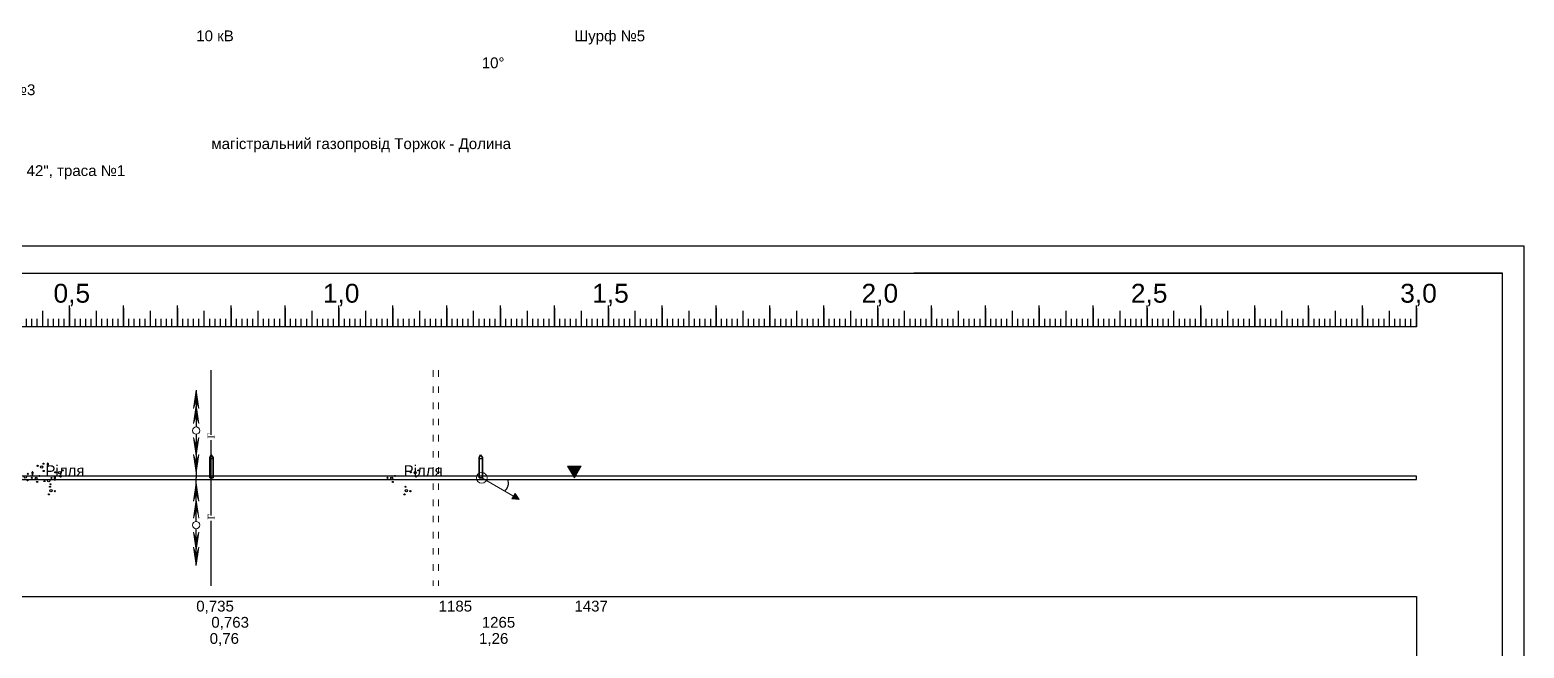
# Model space of a CAD drawing. Header units: millimetres. Extents: x -243 to 1784, y 0 to 1137.
# Drawn here: x 142.6 to 420, y 222.4 to 337.1 of the extents above; entities that cross this region are included whole.
import ezdxf

# ---------------------------------------------------------------- set-up
doc = ezdxf.new("R2010")
doc.units = ezdxf.units.MM
doc.linetypes.add('ACAD_ISO03W100', pattern=[30, 12, -18])
for name, color, linetype in [('ИсследТрД', 6, 'Continuous'), ('Макет', 7, 'Continuous'), ('Перешкоди', 7, 'Continuous'), ('Текст', 7, 'Continuous')]:
    doc.layers.add(name, color=color, linetype=linetype)
doc.styles.get("Standard").update_dxf_attribs({"font": 'arial.ttf'})

# ---------------------------------------------------------------- blocks, each defined once
blk = doc.blocks.new('pipe')
at = {"layer": 'ИсследТрД'}
blk.add_lwpolyline([(0, -0.3), (1, -0.3), (1, 0.3), (0, 0.3)], close=True, dxfattribs=at)
blk = doc.blocks.new('Заросли_непролазные')
at = {"lineweight": -2}
h = blk.add_hatch(color=256, dxfattribs=at)
h.set_gradient(color1=(5, 5, 5), color2=(0, 0, 0), one_color=1)
h.paths.add_polyline_path([(1.33, 0.74, 1), (1.12, 0.74, 1)])
h.paths.add_polyline_path([(-0.11, 0.01, 1), (0.1, 0.01, 1)])
h.paths.add_polyline_path([(1.26, -0.45, 1), (1.05, -0.45, 1)])
h = blk.add_hatch(color=256, dxfattribs=at)
h.set_gradient(color2=(0, 0, 0), one_color=1)
h.paths.add_polyline_path([(5, 2.69, 0.962298), (4.87, 2.69), (4.93, 2.04)])
h.paths.add_polyline_path([(2.08, 0.42), (2.15, 1.08, 0.962298), (2.02, 1.08)])
h.paths.add_polyline_path([(6.34, 0.16, 0.962298), (6.22, 0.16), (6.28, -0.49)])
h = blk.add_hatch(color=256, dxfattribs=at)
h.set_gradient(color1=(0, 0, 5), color2=(0, 0, 0), one_color=1)
h.paths.add_polyline_path([(4.26, 2.63, 1), (4.05, 2.63, 1)])
h.paths.add_polyline_path([(2.96, 2.23, 1), (3.17, 2.23, 1)])
h.paths.add_polyline_path([(4.29, 1.27, 1), (4.08, 1.27, 1)])
h = blk.add_hatch(color=256, dxfattribs=at)
h.set_gradient(color1=(5, 5, 5), color2=(0, 0, 0), one_color=1)
h.paths.add_polyline_path([(5.74, -0.01, 1), (5.53, -0.01, 1)])
h.paths.add_polyline_path([(4.23, -0.59, 1), (4.44, -0.59, 1)])
h.paths.add_polyline_path([(5.54, -1.19, 1), (5.33, -1.19, 1)])
for p, q in [((2.08, 0.42), (2.02, 1.08)), ((2.15, 1.08), (2.08, 0.42)), ((4.93, 2.04), (4.87, 2.69)), ((5, 2.69), (4.93, 2.04)), ((6.28, -0.49), (6.22, 0.16)), ((6.34, 0.16), (6.28, -0.49))]:
    blk.add_line(p, q, dxfattribs=at)
for centre, radius in [((-0.01, 0.01), 0.105), ((0.77, 0.17), 0.21), ((1.23, 0.74), 0.105), ((3.06, 2.23), 0.105), ((3.82, 2.01), 0.21), ((4.16, 2.63), 0.105), ((4.18, 1.27), 0.105), ((5.63, -0.01), 0.105), ((1.16, -0.45), 0.105), ((4.33, -0.59), 0.105), ((5.12, -0.52), 0.21), ((5.43, -1.19), 0.105)]:
    blk.add_circle(centre, radius, dxfattribs=at)
for centre in [(2.08, 1.08), (4.93, 2.69), (6.28, 0.16)]:
    blk.add_arc(centre, 0.0628, 2.2014, 177.7986, dxfattribs=at)
blk = doc.blocks.new('ЛЭП_10')
at = {"lineweight": 9}
for points in [[(0.5, 12.84), (0, 16.25), (-0.48, 12.85), (0, 14.42)], [(0.5, 10.07), (0, 13.47), (-0.48, 10.07), (0, 11.64)], [(0.5, 7.47), (0, 4.06), (-0.48, 7.46), (0, 5.9)], [(0.5, 4.34), (0, 0.94), (-0.48, 4.34), (0, 2.77)], [(0.5, 4.34), (0, 0.94), (-0.48, 4.34), (0, 2.77)], [(-0.5, -4.34), (0, -0.94), (0.48, -4.34), (0, -2.77)], [(-0.5, -4.34), (0, -0.94), (0.48, -4.34), (0, -2.77)], [(-0.5, -7.47), (0, -4.06), (0.48, -7.46), (0, -5.9)], [(-0.5, -10.07), (0, -13.47), (0.48, -10.07), (0, -11.64)], [(-0.5, -12.84), (0, -16.25), (0.48, -12.85), (0, -14.42)]]:
    blk.add_hatch(color=256, dxfattribs=at).paths.add_polyline_path(points)
for p, q in [((0, 16.25), (-0.48, 12.85)), ((-0.48, 12.85), (0, 14.42)), ((0.5, 12.84), (0, 16.25)), ((0, 14.42), (0.5, 12.84)), ((0, 13.47), (-0.48, 10.07)), ((-0.48, 10.07), (0, 11.64)), ((0.5, 10.07), (0, 13.47)), ((0, 11.64), (0.5, 10.07)), ((0, 4.06), (-0.48, 7.46)), ((-0.48, 7.46), (0, 5.9)), ((0.5, 7.47), (0, 4.06)), ((0, 5.9), (0.5, 7.47)), ((0, 0.94), (-0.48, 4.34)), ((-0.48, 4.34), (0, 2.77)), ((0.5, 4.34), (0, 0.94)), ((0, 2.77), (0.5, 4.34)), ((-0.5, -4.34), (0, -0.94)), ((0, -2.77), (-0.5, -4.34)), ((0, -0.94), (0.48, -4.34)), ((0.48, -4.34), (0, -2.77)), ((-0.5, -7.47), (0, -4.06)), ((0, -4.06), (0.48, -7.46)), ((0, -5.9), (-0.5, -7.47)), ((-0.5, -10.07), (0, -13.47)), ((0, -11.64), (-0.5, -10.07)), ((0, -13.47), (0.48, -10.07)), ((0.48, -10.07), (0, -11.64)), ((-0.5, -12.84), (0, -16.25)), ((0, -14.42), (-0.5, -12.84)), ((0, -16.25), (0.48, -12.85)), ((0.48, -12.85), (0, -14.42))]:
    blk.add_line(p, q, dxfattribs=at)
at = {"lineweight": -2}
for p, q in [((0, 16.25), (0, 9.44)), ((0, 8.09), (0, 0.94)), ((0, 0.94), (0, 0)), ((0, -0.94), (0, 0)), ((0, -8.09), (0, -0.94)), ((0, -16.25), (0, -9.44))]:
    blk.add_line(p, q, dxfattribs=at)
at = {"lineweight": 9}
for centre in [(0, 8.76), (0, -8.76)]:
    blk.add_circle(centre, 0.676, dxfattribs=at)
blk = doc.blocks.new('Установить_столб_указательный')
at = {"layer": 'Перешкоди'}
h = blk.add_hatch(dxfattribs=at)
h.set_pattern_fill('ANGLE', color=1)
h.set_pattern_definition([(0, (62.1534, -175.479), (0, 6.985), [5.08, -1.905]), (90, (62.1534, -175.479), (-6.985, 4e-16), [5.08, -1.905])])
h.paths.add_polyline_path([(0.64, 3.8), (0.29, 4.27), (0, 3.8), (0, 0), (0.64, 0)])
at = {"layer": 'Перешкоди', "color": 0, "linetype": 'ByBlock', "lineweight": 35}
for p, q in [((0.29, 4.27), (0, 3.8)), ((0, 3.8), (0, 0)), ((0.64, 3.8), (0.29, 4.27)), ((0.64, 0), (0.64, 3.8)), ((0.64, 0), (0, 0))]:
    blk.add_line(p, q, dxfattribs=at)
blk = doc.blocks.new('Газопровод')
at = {"layer": 'Перешкоди', "color": 7, "linetype": 'ByBlock', "lineweight": 25}
for p, q in [((0, 8), (0, 19.97)), ((0, -7), (0, 7)), ((0, -20.03), (0, -8))]:
    blk.add_line(p, q, dxfattribs=at)
at = {"layer": 'Перешкоди', "color": 7, "linetype": 'ByBlock', "lineweight": 25, "char_height": 1.3, "width": 1.5652, "attachment_point": 1, "rotation": 90}
for insert in [(-0.7, 7.28), (-0.66, -7.75)]:
    blk.add_mtext('{\\fTimes New Roman|b0|i0|c204|p18;Г}', dxfattribs=dict(at, insert=insert))
blk = doc.blocks.new('Дорога_полевая')
at = {"layer": 'Перешкоди', "color": 7, "linetype": 'ACAD_ISO03W100', "lineweight": 15, "ltscale": 0.1}
for p, q in [((-1, 19.97), (-1, -20.03)), ((0, 19.97), (0, -20.03))]:
    blk.add_line(p, q, dxfattribs=at)
blk = doc.blocks.new('Поворот_право')
at = {"layer": 'Перешкоди', "linetype": 'ByBlock', "lineweight": 15}
blk.add_hatch(color=7, dxfattribs=at).paths.add_polyline_path([(6.93, -4), (6.19, -2.88), (5.59, -3.92)])
at = {"layer": 'Defpoints'}
blk.add_arc((2.93, -0.98), 2.02, 312.3171, 19.8334, dxfattribs=at)
at = {"layer": 'Перешкоди', "color": 7, "linetype": 'ByBlock', "lineweight": 15}
for p, q in [((0, 0), (6.93, -4)), ((6.19, -2.88), (5.59, -3.92)), ((5.59, -3.92), (6.93, -4)), ((6.93, -4), (6.19, -2.88))]:
    blk.add_line(p, q, dxfattribs=at)
blk.add_circle((0, 0), 1, dxfattribs=at)
blk = doc.blocks.new('Шурф')
at = {"layer": 'Перешкоди', "linetype": 'ByBlock', "lineweight": 15}
blk.add_hatch(color=0, dxfattribs=at).paths.add_polyline_path([(1.25, 2.17), (0, 0), (-1.25, 2.17)])
at = {"layer": 'Перешкоди', "color": 0, "linetype": 'ByBlock', "lineweight": 15}
for p, q in [((0, 0), (-1.25, 2.17)), ((1.25, 2.17), (-1.25, 2.17)), ((1.25, 2.17), (0, 0))]:
    blk.add_line(p, q, dxfattribs=at)
blk = doc.blocks.new('Заросли_пролазные')
at = {"lineweight": -2}
h = blk.add_hatch(color=256, dxfattribs=at)
h.set_gradient(color1=(5, 5, 5), color2=(0, 0, 0), one_color=1)
h.paths.add_polyline_path([(1.49, 0.36, 1), (1.28, 0.36, 1)])
h.paths.add_polyline_path([(-0.1, 0.01, 1), (0.11, 0.01, 1)])
h.paths.add_polyline_path([(1.09, -0.77, 1), (0.88, -0.77, 1)])
h = blk.add_hatch(color=256, dxfattribs=at)
h.set_gradient(color1=(5, 5, 5), color2=(0, 0, 0), one_color=1)
h.paths.add_polyline_path([(5.84, 1.38, 1), (5.63, 1.38, 1)])
h.paths.add_polyline_path([(4.25, 1.03, 1), (4.46, 1.03, 1)])
h.paths.add_polyline_path([(5.44, 0.25, 1), (5.23, 0.25, 1)])
h = blk.add_hatch(color=256, dxfattribs=at)
h.set_gradient(color1=(5, 5, 5), color2=(0, 0, 0), one_color=1)
h.paths.add_polyline_path([(3.47, -1.65, 1), (3.26, -1.65, 1)])
h.paths.add_polyline_path([(3.26, -3.07, 1), (3.04, -3.07, 1)])
h.paths.add_polyline_path([(4.35, -2.46, 1), (4.14, -2.46, 1)])
for centre, radius in [((0, 0.01), 0.105), ((0.79, -0.06), 0.21), ((1.39, 0.36), 0.105), ((4.35, 1.03), 0.105), ((5.14, 0.96), 0.21), ((5.33, 0.25), 0.105), ((5.74, 1.38), 0.105), ((0.98, -0.77), 0.105), ((3.36, -1.65), 0.105), ((3.52, -2.36), 0.21), ((4.25, -2.46), 0.105), ((3.15, -3.07), 0.105)]:
    blk.add_circle(centre, radius, dxfattribs=at)
blk = doc.blocks.new('Сх_поля')
at = {"layer": 'Перешкоди', "lineweight": -2, "insert": (0, 2.33), "char_height": 2, "width": 6.9421, "attachment_point": 1}
blk.add_mtext('Рiлля', dxfattribs=at)
blk = doc.blocks.new('shkalaKm')
at = {"layer": 'Макет', "lineweight": -2}
for p, q in [((0, 3.5), (0, 0)), ((10, 3.5), (10, 0))]:
    blk.add_line(p, q, dxfattribs=at)
at = {"layer": 'Макет'}
for p, q in [((5, 0), (5, 3)), ((10, 0), (10, 4)), ((1, 0), (1, 1.5)), ((2, 0), (2, 1.5)), ((3, 0), (3, 1.5)), ((4, 0), (4, 1.5)), ((6, 0), (6, 1.5)), ((7, 0), (7, 1.5)), ((8, 0), (8, 1.5)), ((9, 0), (9, 1.5))]:
    blk.add_line(p, q, dxfattribs=at)

msp = doc.modelspace()

# ---------------------------------------------------------------- linework, layer by layer
at = {"layer": 'Defpoints'}
msp.add_lwpolyline([(0, 0), (420, 0), (420, 297), (0, 297)], close=True, dxfattribs=at)
at = {"layer": 'Макет', "lineweight": -2}
for p, q in [((30.96, 291.97), (415.96, 291.97)), ((415.96, 291.97), (306.7, 291.97)), ((415.96, 5), (415.96, 291.97)), ((30.96, 232), (400, 232)), ((400, 232), (400, 20))]:
    msp.add_line(p, q, dxfattribs=at)
at = {"layer": 'Макет'}
msp.add_line((400, 282), (30.96, 282), dxfattribs=at)

# ---------------------------------------------------------------- block references
at = {"layer": 'Текст'}
for name, p in [('shkalaKm', (140, 282)), ('shkalaKm', (150, 282)), ('shkalaKm', (160, 282)), ('shkalaKm', (170, 282)), ('shkalaKm', (180, 282)), ('shkalaKm', (190, 282)), ('shkalaKm', (200, 282)), ('shkalaKm', (210, 282)), ('shkalaKm', (220, 282)), ('shkalaKm', (230, 282)), ('shkalaKm', (240, 282)), ('shkalaKm', (250, 282)), ('shkalaKm', (260, 282)), ('shkalaKm', (270, 282)), ('shkalaKm', (280, 282)), ('shkalaKm', (290, 282)), ('shkalaKm', (300, 282)), ('shkalaKm', (310, 282)), ('shkalaKm', (320, 282)), ('shkalaKm', (330, 282)), ('shkalaKm', (340, 282)), ('shkalaKm', (350, 282)), ('shkalaKm', (360, 282)), ('shkalaKm', (370, 282)), ('shkalaKm', (380, 282)), ('shkalaKm', (390, 282)), ('Газопровод', (176.3, 254)), ('Дорога_полевая', (218.5, 254)), ('ЛЭП_10', (173.5, 254)), ('Установить_столб_указательный', (176, 254)), ('Установить_столб_указательный', (226, 254)), ('Заросли_непролазные', (141, 254)), ('Заросли_пролазные', (143, 254)), ('Сх_поля', (145.5, 254)), ('Заросли_пролазные', (209, 254)), ('Сх_поля', (212, 254)), ('Шурф', (243.7, 254)), ('Поворот_право', (226.5, 254))]:
    msp.add_blockref(name, p, dxfattribs=at)
at = {"layer": 'Текст', "xscale": 300}
msp.add_blockref('pipe', (100, 254), dxfattribs=at)

# ---------------------------------------------------------------- texts
at = {"layer": 'Текст'}
for s, height, p in [('10 кВ', 2, (173.5, 335)), ('Шурф №5', 2, (243.7, 335)), ('10°', 2, (226.5, 330)), ('Шурф №3', 2, (130.5, 325)), ('магістральний газопровід Торжок - Долина', 2, (176.3, 315)), ('нафтопровід МНПП "Ділянка № 42", траса №1', 2, (100, 310)), ('0,5', 3.5, (147, 286.5)), ('1,0', 3.5, (197, 286.5)), ('1,5', 3.5, (247, 286.5)), ('2,0', 3.5, (297, 286.5)), ('2,5', 3.5, (347, 286.5)), ('3,0', 3.5, (397, 286.5)), ('0,735', 2, (173.5, 229.2)), ('1185', 2, (218.5, 229.2)), ('1437', 2, (243.7, 229.2)), ('0,763', 2, (176.3, 226.2)), ('1265', 2, (226.5, 226.2)), ('0,76', 2, (176, 223.2)), ('1,26', 2, (226, 223.2))]:
    msp.add_text(s, height=height, dxfattribs=at).set_placement(p)

doc.saveas('drawing.dxf')
